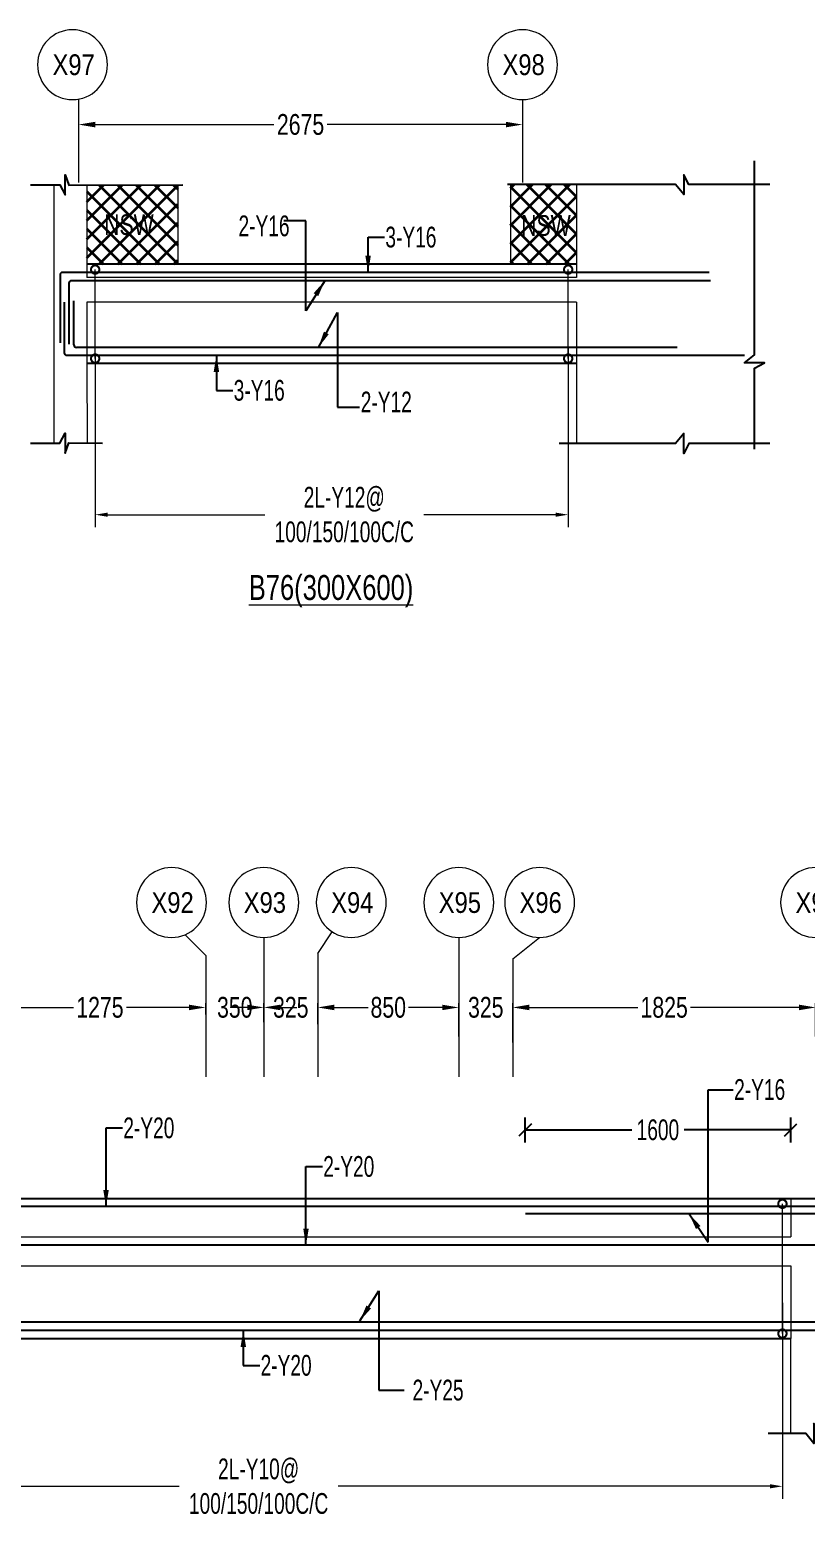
# Model space of a CAD drawing. Header units: millimetres. Extents: x -2697 to 288508, y -1308 to 60928.
# Drawn here: x 60192 to 64871, y 5386 to 14349 of the extents above; entities that cross this region are included whole.
import ezdxf
from ezdxf.enums import TextEntityAlignment as Align

# ---------------------------------------------------------------- set-up
doc = ezdxf.new("R2010")
doc.units = ezdxf.units.MM
doc.header["$LTSCALE"] = 100
for name, pattern in [('ACAD_ISO04W100', [30, 24, -3, 0, -3]), ('CONTINOUS', [0]), ('CONTINU', [0]), ('HIDDEN', [0.375, 0.25, -0.125])]:
    doc.linetypes.add(name, pattern=pattern)
doc.layers.get('Defpoints').update_dxf_attribs({"color": 1, "lineweight": 0})
for name, color, linetype in [('-S-ARROW', 253, 'Continuous'), ('-S-DIM', 251, 'Continuous'), ('-S-MISC', 8, 'Continuous'), ('-STR-BEAM', 7, 'CONTINU'), ('-STR-REINF', 3, 'Continuous'), ('-STR-TEXT', 6, 'Continuous')]:
    doc.layers.add(name, color=color, linetype=linetype)
for name, color, linetype, lineweight in [('-S-STIRUP', 11, 'Continuous', 9), ('-S-TEXT', 6, 'Continuous', 0), ('-STR-COLUMN', 5, 'HIDDEN', 13), ('-STR-RF-DIM', 252, 'CONTINOUS', 20), ('A-ANNO-GRID-LINE', 252, 'ACAD_ISO04W100', 20), ('A-ANNO-GRID-TEXT', 13, 'Continuous', 15), ('GRID DIM', 252, 'Continuous', 9), ('S-COL HATCH', 9, 'Continuous', 35), ('SEC TEXT', 9, 'Continuous', 18), ('SLAB LINE', 254, 'HIDDEN', 20)]:
    doc.layers.add(name, color=color, linetype=linetype, lineweight=lineweight)
doc.styles.add('BEAM-LS', font='romans.shx', dxfattribs={"width": 0.8})
doc.styles.add('Dim.s & Anno.(Misc.)', font='ARIALN.TTF')
doc.styles.add('SOBHA', font='swisscl.ttf', dxfattribs={"width": 0.9})
doc.styles.add('sobha.sed', font='swisscl.ttf')
doc.dimstyles.new('S-50', dxfattribs={"dimscale": 50, "dimtxt": 2.5, "dimasz": 2, "dimexe": 0.5, "dimexo": 0.25, "dimgap": 0.25, "dimtad": 0, "dimdec": 0, "dimrnd": 0.0005, "dimzin": 0, "dimdsep": 46, "dimtxsty": 'sobha.sed', "dimblk": 'OBLIQUE', "dimcen": 0.09, "dimclrd": 8, "dimclre": 8, "dimclrt": 6, "dimadec": 0, "dimazin": 0, "dimtfac": 1, "dimtdec": 0, "dimtofl": 0, "dimtmove": 2, "dimatfit": 3, "dimfxl": 0.18, "dimtolj": 1, "dimtzin": 0, "dimlwd": -1, "dimlwe": -1, "dimarcsym": 0})
doc.dimstyles.new('S-DIM50', dxfattribs={"dimscale": 50, "dimtxt": 2.5, "dimasz": 1.5, "dimexe": 1.5, "dimexo": 1, "dimgap": 0.5, "dimtad": 0, "dimdec": 0, "dimzin": 0, "dimdsep": 46, "dimtxsty": 'SOBHA', "dimcen": 0.09, "dimclrd": 256, "dimclre": 256, "dimclrt": 6, "dimadec": 5, "dimazin": 0, "dimtfac": 1, "dimtdec": 0, "dimtofl": 0, "dimtmove": 0, "dimatfit": 3, "dimfxl": 0.18, "dimtolj": 1, "dimtzin": 0, "dimlwd": -1, "dimlwe": -1, "dimarcsym": 0})
doc.dimstyles.new('STIRUP', dxfattribs={"dimscale": 50, "dimtxt": 2.5, "dimasz": 2.2, "dimexe": 0, "dimexo": 0, "dimgap": 0.5, "dimtad": 0, "dimdec": 0, "dimzin": 0, "dimdsep": 46, "dimtxsty": 'BEAM-LS', "dimblk": 'DOTSMALL', "dimcen": 0.09, "dimclrd": 256, "dimclre": 256, "dimclrt": 256, "dimadec": 5, "dimazin": 0, "dimtfac": 1, "dimtdec": 0, "dimtofl": 0, "dimtmove": 0, "dimatfit": 3, "dimldrblk": 'DOTSMALL', "dimfxl": 0, "dimfxlon": 1, "dimtolj": 1, "dimtzin": 0, "dimlwd": -1, "dimlwe": -1, "dimarcsym": 0})

# ---------------------------------------------------------------- blocks, each defined once
blk = doc.blocks.new('_Oblique')
at = {"color": 0, "linetype": 'ByBlock', "lineweight": -2}
blk.add_line((-0.5, -0.5), (0.5, 0.5), dxfattribs=at)
blk = doc.blocks.new('*D167')
at = {"layer": '-STR-RF-DIM', "transparency": 16777216}
for p, q in [((60585.8, 12387.1), (60585.8, 11351.7)), ((63436, 12435.8), (63436, 11351.7)), ((60660.8, 11426.7), (61607.6, 11426.7)), ((63361, 11426.7), (62566, 11426.7))]:
    blk.add_line(p, q, dxfattribs=at)
for points in [[(60660.8, 11439.2), (60660.8, 11414.2), (60585.8, 11426.7)], [(63361, 11439.2), (63361, 11414.2), (63436, 11426.7)]]:
    blk.add_solid(points, dxfattribs=at)
at = {"layer": 'Defpoints', "color": 0, "transparency": 16777216}
for p in [(60585.8, 12387.1, 178586.6), (63436, 12435.8, 0), (63436, 11426.7)]:
    blk.add_point(p, dxfattribs=at)
at = {"layer": '-STR-RF-DIM', "color": 6, "transparency": 16777216, "insert": (62086.8, 11426.7), "char_height": 125, "attachment_point": 5, "style": 'SOBHA'}
blk.add_mtext('\\A1;2L-Y12@\\P100/150/100C/C', dxfattribs=at)
blk = doc.blocks.new('_DotSmall')
at = {"color": 0, "linetype": 'ByBlock', "const_width": 0.5}
blk.add_lwpolyline([(-0.0625, 0, 1), (0.0625, 0, 1)], format="xyb", close=True, dxfattribs=at)
blk = doc.blocks.new('*D168')
at = {"layer": '-S-STIRUP', "ltscale": 100, "transparency": 16777216}
blk.add_line((60585.8, 12367.4), (60585.8, 12903.6), dxfattribs=at)
at = {"layer": 'Defpoints', "color": 0, "linetype": 'CONTINU', "ltscale": 100, "transparency": 16777216}
for p in [(60585.8, 12903.6), (60585.8, 12903.6), (60585.8, 12367.4)]:
    blk.add_point(p, dxfattribs=at)
at = {"layer": '-S-STIRUP', "linetype": 'CONTINU', "ltscale": 100, "transparency": 16777216, "xscale": 100, "yscale": 100, "zscale": 100}
for p, rotation in [((60585.8, 12903.6), 90), ((60585.8, 12367.4), 270)]:
    blk.add_blockref('_DotSmall', p, dxfattribs=dict(at, rotation=rotation))
blk = doc.blocks.new('*D169')
at = {"layer": '-S-STIRUP', "ltscale": 100, "transparency": 16777216}
blk.add_line((63436, 12367.4), (63436, 12903.6), dxfattribs=at)
at = {"layer": 'Defpoints', "color": 0, "linetype": 'CONTINU', "ltscale": 100, "transparency": 16777216}
for p in [(63436, 12903.6), (63436, 12903.6), (63436, 12367.4)]:
    blk.add_point(p, dxfattribs=at)
at = {"layer": '-S-STIRUP', "linetype": 'CONTINU', "ltscale": 100, "transparency": 16777216, "xscale": 100, "yscale": 100, "zscale": 100}
for p, rotation in [((63436, 12903.6), 90), ((63436, 12367.4), 270)]:
    blk.add_blockref('_DotSmall', p, dxfattribs=dict(at, rotation=rotation))
blk = doc.blocks.new('A-SYMB_Grid')
blk.add_circle((0, 0), 4.21)
at = {"style": 'Dim.s & Anno.(Misc.)'}
blk.add_attdef('GRID', text='', height=3, dxfattribs=at).set_placement((0, 0), align=Align.MIDDLE_CENTER)
blk = doc.blocks.new('*D288')
at = {"layer": 'Defpoints', "color": 0, "transparency": 16777216}
for p in [(60486, 13819.8, 0), (63161, 13819.8, 0), (60486, 13777.2)]:
    blk.add_point(p, dxfattribs=at)
at = {"layer": 'GRID DIM', "transparency": 16777216}
for p, q in [((60486, 13807.3), (60486, 13752.2)), ((63161, 13807.3), (63161, 13752.2)), ((60586, 13777.2), (61662.9, 13777.2)), ((63061, 13777.2), (61984.2, 13777.2))]:
    blk.add_line(p, q, dxfattribs=at)
for points in [[(60586, 13793.9), (60586, 13760.5), (60486, 13777.2)], [(63061, 13793.9), (63061, 13760.5), (63161, 13777.2)]]:
    blk.add_solid(points, dxfattribs=at)
at = {"layer": 'GRID DIM', "color": 13, "transparency": 16777216, "insert": (61823.5, 13777.2), "char_height": 125, "attachment_point": 5, "style": 'sobha.sed'}
blk.add_mtext('\\A1;2675', dxfattribs=at)
blk = doc.blocks.new('*D586')
at = {"layer": 'Defpoints', "color": 0, "transparency": 16777216}
for p in [(61252, 8457.6), (59977, 8402.2), (61252, 8402.2)]:
    blk.add_point(p, dxfattribs=at)
at = {"layer": 'GRID DIM', "transparency": 16777216}
for p, q in [((59977, 8414.7), (59977, 8482.6)), ((60077, 8457.6), (60455.2, 8457.6)), ((61152, 8457.6), (60773.7, 8457.6)), ((61252, 8414.7), (61252, 8482.6))]:
    blk.add_line(p, q, dxfattribs=at)
for points in [[(60077, 8474.2), (60077, 8440.9), (59977, 8457.6)], [(61152, 8474.2), (61152, 8440.9), (61252, 8457.6)]]:
    blk.add_solid(points, dxfattribs=at)
at = {"layer": 'GRID DIM', "color": 13, "transparency": 16777216, "insert": (60614.5, 8457.6), "char_height": 125, "attachment_point": 5, "style": 'sobha.sed'}
blk.add_mtext('\\A1;1275', dxfattribs=at)
blk = doc.blocks.new('*D564')
at = {"layer": '-S-STIRUP', "ltscale": 100, "transparency": 16777216}
blk.add_line((64727.2, 6492.5), (64727.2, 7274.2), dxfattribs=at)
at = {"layer": 'Defpoints', "color": 0, "linetype": 'CONTINU', "ltscale": 100, "transparency": 16777216}
for p in [(64727.2, 7274.2), (64727.2, 7274.2), (64727.2, 6492.5)]:
    blk.add_point(p, dxfattribs=at)
at = {"layer": '-S-STIRUP', "linetype": 'CONTINU', "ltscale": 100, "transparency": 16777216, "xscale": 100, "yscale": 100, "zscale": 100}
for p, rotation in [((64727.2, 7274.2), 90), ((64727.2, 6492.5), 270)]:
    blk.add_blockref('_DotSmall', p, dxfattribs=dict(at, rotation=rotation))
blk = doc.blocks.new('*D567')
at = {"layer": '-STR-RF-DIM', "transparency": 16777216}
for p, q in [((64727.2, 6677.9), (64727.2, 5497.1)), ((58427, 6580.3), (58427, 5497.1)), ((58502, 5572.1), (61091.6, 5572.1)), ((64652.2, 5572.1), (62050, 5572.1))]:
    blk.add_line(p, q, dxfattribs=at)
for points in [[(58502, 5584.6), (58502, 5559.6), (58427, 5572.1)], [(64652.2, 5584.6), (64652.2, 5559.6), (64727.2, 5572.1)]]:
    blk.add_solid(points, dxfattribs=at)
at = {"layer": 'Defpoints', "color": 0, "transparency": 16777216}
for p in [(64727.2, 6677.9, 178586.6), (58427, 6580.3, 0), (58427, 5572.1)]:
    blk.add_point(p, dxfattribs=at)
at = {"layer": '-STR-RF-DIM', "color": 6, "transparency": 16777216, "insert": (61570.8, 5572.1), "char_height": 125, "attachment_point": 5, "style": 'SOBHA'}
blk.add_mtext('\\A1;2L-Y10@\\P100/150/100C/C', dxfattribs=at)
blk = doc.blocks.new('*D575')
at = {"layer": 'Defpoints', "color": 0, "transparency": 16777216}
for p in [(61602, 8457.6), (61252, 8402.2), (61602, 8355.6)]:
    blk.add_point(p, dxfattribs=at)
at = {"layer": 'GRID DIM', "transparency": 16777216}
for p, q in [((61152, 8457.6), (61052, 8457.6)), ((61252, 8414.7), (61252, 8482.6)), ((61602, 8368.1), (61602, 8482.6)), ((61702, 8457.6), (61802, 8457.6))]:
    blk.add_line(p, q, dxfattribs=at)
for points in [[(61152, 8474.2), (61152, 8440.9), (61252, 8457.6)], [(61702, 8474.2), (61702, 8440.9), (61602, 8457.6)]]:
    blk.add_solid(points, dxfattribs=at)
at = {"layer": 'GRID DIM', "color": 13, "transparency": 16777216, "insert": (61427, 8457.6), "char_height": 125, "attachment_point": 5, "style": 'sobha.sed'}
blk.add_mtext('\\A1;350', dxfattribs=at)
blk = doc.blocks.new('*D576')
at = {"layer": 'Defpoints', "color": 0, "transparency": 16777216}
for p in [(61927, 8457.6), (61602, 8355.6), (61927, 8344.9)]:
    blk.add_point(p, dxfattribs=at)
at = {"layer": 'GRID DIM', "transparency": 16777216}
for p, q in [((61502, 8457.6), (61402, 8457.6)), ((61602, 8368.1), (61602, 8482.6)), ((61927, 8357.4), (61927, 8482.6)), ((62027, 8457.6), (62127, 8457.6))]:
    blk.add_line(p, q, dxfattribs=at)
for points in [[(61502, 8474.2), (61502, 8440.9), (61602, 8457.6)], [(62027, 8474.2), (62027, 8440.9), (61927, 8457.6)]]:
    blk.add_solid(points, dxfattribs=at)
at = {"layer": 'GRID DIM', "color": 13, "transparency": 16777216, "insert": (61764.5, 8457.6), "char_height": 125, "attachment_point": 5, "style": 'sobha.sed'}
blk.add_mtext('\\A1;325', dxfattribs=at)
blk = doc.blocks.new('*D577')
at = {"layer": 'Defpoints', "color": 0, "transparency": 16777216}
for p in [(62777, 8457.6), (61927, 8344.9), (62777, 8269.8)]:
    blk.add_point(p, dxfattribs=at)
at = {"layer": 'GRID DIM', "transparency": 16777216}
for p, q in [((61927, 8357.4), (61927, 8482.6)), ((62027, 8457.6), (62230.1, 8457.6)), ((62677, 8457.6), (62473.8, 8457.6)), ((62777, 8282.3), (62777, 8482.6))]:
    blk.add_line(p, q, dxfattribs=at)
for points in [[(62027, 8474.2), (62027, 8440.9), (61927, 8457.6)], [(62677, 8474.2), (62677, 8440.9), (62777, 8457.6)]]:
    blk.add_solid(points, dxfattribs=at)
at = {"layer": 'GRID DIM', "color": 13, "transparency": 16777216, "insert": (62352, 8457.6), "char_height": 125, "attachment_point": 5, "style": 'sobha.sed'}
blk.add_mtext('\\A1;850', dxfattribs=at)
blk = doc.blocks.new('*D578')
at = {"layer": 'Defpoints', "color": 0, "transparency": 16777216}
for p in [(63102, 8457.6), (62777, 8269.8), (63102, 8234.4)]:
    blk.add_point(p, dxfattribs=at)
at = {"layer": 'GRID DIM', "transparency": 16777216}
for p, q in [((62677, 8457.6), (62577, 8457.6)), ((62777, 8282.3), (62777, 8482.6)), ((63102, 8246.9), (63102, 8482.6)), ((63202, 8457.6), (63302, 8457.6))]:
    blk.add_line(p, q, dxfattribs=at)
for points in [[(62677, 8474.2), (62677, 8440.9), (62777, 8457.6)], [(63202, 8474.2), (63202, 8440.9), (63102, 8457.6)]]:
    blk.add_solid(points, dxfattribs=at)
at = {"layer": 'GRID DIM', "color": 13, "transparency": 16777216, "insert": (62939.5, 8457.6), "char_height": 125, "attachment_point": 5, "style": 'sobha.sed'}
blk.add_mtext('\\A1;325', dxfattribs=at)
blk = doc.blocks.new('*D579')
at = {"layer": 'Defpoints', "color": 0, "transparency": 16777216}
for p in [(64927, 8457.6), (64927, 8269.8), (63102, 8234.4)]:
    blk.add_point(p, dxfattribs=at)
at = {"layer": 'GRID DIM', "transparency": 16777216}
for p, q in [((63102, 8246.9), (63102, 8482.6)), ((63202, 8457.6), (63855.2, 8457.6)), ((64827, 8457.6), (64173.7, 8457.6)), ((64927, 8282.3), (64927, 8482.6))]:
    blk.add_line(p, q, dxfattribs=at)
for points in [[(63202, 8474.2), (63202, 8440.9), (63102, 8457.6)], [(64827, 8474.2), (64827, 8440.9), (64927, 8457.6)]]:
    blk.add_solid(points, dxfattribs=at)
at = {"layer": 'GRID DIM', "color": 13, "transparency": 16777216, "insert": (64014.5, 8457.6), "char_height": 125, "attachment_point": 5, "style": 'sobha.sed'}
blk.add_mtext('\\A1;1825', dxfattribs=at)
blk = doc.blocks.new('*D572')
at = {"layer": '-S-DIM', "transparency": 16777216}
for p, q in [((63176.9, 7644.5), (63176.9, 7794.5)), ((63176.9, 7719.5), (63819.7, 7719.5)), ((64777, 7719.5), (64134.1, 7719.5)), ((64777, 7644.5), (64777, 7794.5))]:
    blk.add_line(p, q, dxfattribs=at)
at = {"layer": 'Defpoints', "color": 0, "transparency": 16777216}
for p in [(63176.9, 7719.5), (64777, 7402.9), (63176.9, 7307.2)]:
    blk.add_point(p, dxfattribs=at)
at = {"layer": '-S-DIM', "transparency": 16777216, "xscale": 75, "yscale": 75, "zscale": 75, "rotation": 180}
blk.add_blockref('_Oblique', (63176.9, 7719.5), dxfattribs=at)
at = {"layer": '-S-DIM', "transparency": 16777216, "xscale": 75, "yscale": 75, "zscale": 75}
blk.add_blockref('_Oblique', (64777, 7719.5), dxfattribs=at)
at = {"layer": '-S-DIM', "color": 6, "transparency": 16777216, "insert": (63976.9, 7719.5), "char_height": 125, "attachment_point": 5, "style": 'SOBHA'}
blk.add_mtext('\\A1;1600', dxfattribs=at)

msp = doc.modelspace()

# ---------------------------------------------------------------- hatches: boundary and pattern name
at = {"layer": 'S-COL HATCH'}
h = msp.add_hatch(dxfattribs=at)
h.set_pattern_fill('ANSI37', color=8, scale=25)
h.set_pattern_definition([(45, (-88898.23, -210658.784), (-56.1266, 56.1266), []), (135, (-88898.23, -210658.784), (-56.1266, -56.1266), [])])
h.paths.add_polyline_path([(61083.35, 13412.65), (60809.6, 13412.65), (60536, 13412.03), (60536, 12936.6), (61083.5, 12936.6)])
h.paths.add_polyline_path([(63486, 13415.69), (63088.5, 13415.69), (63088.5, 12936.6), (63486, 12936.6)])

# ---------------------------------------------------------------- linework, layer by layer
at = {"layer": '-S-MISC', "linetype": 'ByBlock', "ltscale": 1000, "elevation": 0}
for points in [[(64558.69, 11822.13), (64558.69, 12309.83), (64618.35, 12340.69), (64498.19, 12340.69), (64558.69, 12390.55), (64558.69, 13559)], [(60195.58, 13413.34), (60373.25, 13413.34), (60404.12, 13353.68), (60404.12, 13473.84), (60426.98, 13411.78), (61114.77, 13413.34)], [(64650.87, 13415.69), (64163.17, 13415.69), (64132.31, 13475.35), (64132.31, 13355.19), (64082.45, 13415.69), (63070.77, 13415.69)], [(60195.58, 11857.64), (60373.25, 11857.64), (60404.12, 11917.3), (60404.12, 11797.14), (60426.98, 11859.2), (60630.81, 11857.64)], [(64650.87, 11855.29), (64163.17, 11855.29), (64132.31, 11795.63), (64132.31, 11915.79), (64082.45, 11855.29), (63382.48, 11855.29)], [(65316.42, 5891.34), (64948.19, 5891.34), (64917.32, 5951), (64917.32, 5830.83), (64867.47, 5891.34), (64640.29, 5891.34)]]:
    msp.add_lwpolyline(points, dxfattribs=at)
at = {"layer": '-STR-BEAM'}
for p, q in [((63486, 12936.6, 0), (60536, 12936.6, 0)), ((63486, 12337.1, 0), (60536, 12337.1, 0)), ((58376.96, 7307.24, 0), (65126.96, 7307.24, 0)), ((58376.96, 6462.24, 0), (64776.96, 6462.24, 0))]:
    msp.add_line(p, q, dxfattribs=at)
at = {"layer": '-STR-COLUMN', "linetype": 'Continuous', "ltscale": 10}
for p, q in [((60336, 13415.69, 0), (60336, 11857.64, 0)), ((60536, 13415.69, 0), (60536, 12936.6, 0)), ((61083.35, 13412.65, 0), (61083.5, 12936.6, 0)), ((63088.5, 13415.69, 0), (63088.5, 12936.6, 0)), ((63486, 13415.69, 0), (63486, 12936.6, 0)), ((60536, 12337.1, 0), (60536.7, 11858.36, 0)), ((63486, 12337.1, 0), (63486, 11855.29, 0)), ((64776.96, 5891.34, 0), (64776.96, 6462.24, 0))]:
    msp.add_line(p, q, dxfattribs=at)
at = {"layer": '-STR-REINF', "ltscale": 10}
for p, q in [((60374.48, 12871.6, 0), (60374.48, 12461.39, 0)), ((64286.15, 12886.6, 0), (60389.48, 12886.6, 0)), ((60427.58, 12821.6, 0), (60427.58, 12453.82, 0)), ((64292.99, 12836.6, 0), (60442.58, 12836.6, 0)), ((60399.39, 12707.41, 0), (60399.39, 12402.1, 0)), ((60458.1, 12449.38, 0), (60458.1, 12715.04, 0)), ((60414.39, 12387.1, 0), (64499.15, 12387.1, 0)), ((64092.81, 12434.38, 0), (60473.1, 12434.38, 0)), ((69228.83, 7257.24, 0), (53242.44, 7257.24, 0)), ((65844.23, 7214.51, 0), (63179.87, 7214.51, 0)), ((69157.32, 7024.74, 0), (53313.19, 7024.74, 0)), ((53415.62, 6562.24, 0), (65575, 6562.24, 0)), ((53363.19, 6512.24, 0), (69107.32, 6512.24, 0))]:
    msp.add_line(p, q, dxfattribs=at)
for centre, start, end in [((60389.48, 12871.6, 0), 90, 180), ((60442.58, 12821.6, 0), 90, 180), ((60414.39, 12402.1, 0), 180, 270), ((60473.1, 12449.38, 0), 180, 270)]:
    msp.add_arc(centre, 15, start, end, dxfattribs=at)
at = {"layer": 'A-ANNO-GRID-LINE', "ltscale": 40}
for p, q in [((60486.03, 13927.35, 0), (60486.03, 13428.51, 0)), ((63161.03, 13927.35, 0), (63161.03, 13428.51, 0)), ((61128.2, 8895.71, 0), (61251.99, 8770.94, 0)), ((61601.99, 8879, 0), (61601.99, 8039.18, 0)), ((61926.99, 8781.94, 0), (62013.4, 8913.56, 0)), ((62776.99, 8879, 0), (62776.99, 8039.18, 0)), ((63101.99, 8749.94, 0), (63263.99, 8879, 0)), ((61251.99, 8770.94, 0), (61251.99, 8039.18, 0)), ((61926.99, 8781.94, 0), (61926.99, 8039.18, 0)), ((63101.99, 8749.94, 0), (63101.99, 8039.18, 0))]:
    msp.add_line(p, q, dxfattribs=at)
at = {"layer": 'SLAB LINE', "color": 9, "linetype": 'HIDDEN', "ltscale": 0.1}
for p, q in [((60536, 12936.6, 0), (60536, 12856.6, 0)), ((63486, 12936.6, 0), (63486, 12856.6, 0)), ((63486, 12856.6, 0), (60536, 12856.6, 0)), ((63486, 12706.6, 0), (60536, 12706.6, 0)), ((60536, 12706.6, 0), (60536, 12337.1, 0)), ((63486, 12706.6, 0), (63486, 12337.1, 0))]:
    msp.add_line(p, q, dxfattribs=at)
at = {"layer": 'SLAB LINE', "linetype": 'HIDDEN', "ltscale": 0.1}
for p, q in [((64776.96, 7307.24, 0), (64776.96, 7074.74, 0)), ((58376.96, 7074.74, 0), (64776.96, 7074.74, 0)), ((58376.96, 6899.74, 0), (64776.96, 6899.74, 0)), ((64776.96, 6899.74, 0), (64776.96, 6462.24, 0))]:
    msp.add_line(p, q, dxfattribs=at)

# ---------------------------------------------------------------- block references
at = {"layer": 'A-ANNO-GRID-TEXT'}
ref = msp.add_blockref('A-SYMB_Grid', (60449.45, 14137.98, 0), dxfattribs=dict(at, xscale=-50, yscale=50, zscale=50))
ref.add_attrib('GRID', 'X97', dxfattribs={"layer": '0', "height": 125, "style": 'Dim.s & Anno.(Misc.)'}).set_placement((60456.1, 14137.98, 0), align=Align.MIDDLE_CENTER)
ref = msp.add_blockref('A-SYMB_Grid', (63161.03, 14137.98, 0), dxfattribs=dict(at, xscale=-50, yscale=50, zscale=50))
ref.add_attrib('GRID', 'X98', dxfattribs={"layer": '0', "height": 125, "style": 'Dim.s & Anno.(Misc.)'}).set_placement((63167.68, 14137.98, 0), align=Align.MIDDLE_CENTER)
ref = msp.add_blockref('A-SYMB_Grid', (61045.99, 9089.63, 0), dxfattribs=dict(at, xscale=-50, yscale=50, zscale=50))
ref.add_attrib('GRID', 'X92', dxfattribs={"layer": '0', "height": 125, "style": 'Dim.s & Anno.(Misc.)'}).set_placement((61052.38, 9089.63, 0), align=Align.MIDDLE_CENTER)
ref = msp.add_blockref('A-SYMB_Grid', (61601.99, 9089.63, 0), dxfattribs=dict(at, xscale=-50, yscale=50, zscale=50))
ref.add_attrib('GRID', 'X93', dxfattribs={"layer": '0', "height": 125, "style": 'Dim.s & Anno.(Misc.)'}).set_placement((61608.38, 9089.63, 0), align=Align.MIDDLE_CENTER)
ref = msp.add_blockref('A-SYMB_Grid', (62128.99, 9089.63, 0), dxfattribs=dict(at, xscale=-50, yscale=50, zscale=50))
ref.add_attrib('GRID', 'X94', dxfattribs={"layer": '0', "height": 125, "style": 'Dim.s & Anno.(Misc.)'}).set_placement((62135.38, 9089.63, 0), align=Align.MIDDLE_CENTER)
ref = msp.add_blockref('A-SYMB_Grid', (62776.99, 9089.63, 0), dxfattribs=dict(at, xscale=-50, yscale=50, zscale=50))
ref.add_attrib('GRID', 'X95', dxfattribs={"layer": '0', "height": 125, "style": 'Dim.s & Anno.(Misc.)'}).set_placement((62783.38, 9089.63, 0), align=Align.MIDDLE_CENTER)
ref = msp.add_blockref('A-SYMB_Grid', (63263.99, 9089.63, 0), dxfattribs=dict(at, xscale=-50, yscale=50, zscale=50))
ref.add_attrib('GRID', 'X96', dxfattribs={"layer": '0', "height": 125, "style": 'Dim.s & Anno.(Misc.)'}).set_placement((63270.38, 9089.63, 0), align=Align.MIDDLE_CENTER)
ref = msp.add_blockref('A-SYMB_Grid', (64926.99, 9089.63, 0), dxfattribs=dict(at, xscale=-50, yscale=50, zscale=50))
ref.add_attrib('GRID', 'X97', dxfattribs={"layer": '0', "height": 125, "style": 'Dim.s & Anno.(Misc.)'}).set_placement((64933.38, 9089.63, 0), align=Align.MIDDLE_CENTER)

# ---------------------------------------------------------------- texts
at = {"layer": '-S-TEXT', "color": 6, "style": 'sobha.sed'}
for p in [(60639.96, 13111.49, 0), (63152.7, 13106.47, 0)]:
    msp.add_text('NSW', height=125, dxfattribs=at).set_placement(p)
at = {"layer": '-STR-TEXT', "color": 6, "char_height": 125, "style": 'SOBHA'}
for s, insert, attachment_point in [('\\A1;2-Y16', (61757.17, 13102.75, 0), 9), ('\\A1;3-Y16', (62334.53, 13161.87, 0), 1), ('\\A1;3-Y16', (61420.48, 12111.82, 0), 7), ('\\A1;2-Y12', (62186.09, 12168.23, 0), 1), ('\\A1;2-Y16', (64436.18, 7898.89, 178586.59), 7), ('\\A1;2-Y20', (60755.37, 7794.52, 0), 1), ('\\A1;2-Y20', (61960.19, 7562.02, 0), 1), ('\\A1;2-Y20', (61582.62, 6236.97, 0), 7), ('\\A1;2-Y25', (62805.94, 6087.78, 0), 9)]:
    msp.add_mtext(s, dxfattribs=dict(at, insert=insert, attachment_point=attachment_point))
at = {"layer": 'SEC TEXT', "color": 1, "linetype": 'ByBlock', "style": 'sobha.sed'}
msp.add_text('%%UB76(300X600)', height=150, rotation=359.989279, dxfattribs=at).set_placement((61511.41, 10912.98, 0))

# ---------------------------------------------------------------- dimensions: what is measured, and where the dimension line sits
at = {"layer": '-S-DIM'}
dim = msp.add_linear_dim(base=(63176.87, 7719.51, 0), p1=(64776.96, 7402.94, 0), p2=(63176.87, 7307.24, 0), angle=180, dimstyle='S-DIM50', override={"dimscale": 1, "dimtxt": 125, "dimasz": 75, "dimexe": 75, "dimexo": 0, "dimgap": 25, "dimblk1": 'Oblique', "dimblk2": 'Oblique', "dimsah": 1, "dimcen": 4.5, "dimfxl": 75, "dimfxlon": 1}, dxfattribs=at)
dim.commit()
dim.dimension.update_dxf_attribs({"geometry": '*D572', "text_midpoint": (63976.91, 7719.51, 0)})
at = {"layer": '-S-STIRUP', "linetype": 'CONTINU', "ltscale": 100}
for base, p1, p2, picture, middle in [((60585.75, 12903.6, 178586.59), (60585.75, 12367.38, 178586.59), (60585.75, 12903.6, 178586.59), '*D168', (60585.75, 12635.49, 178586.59)), ((63436, 12903.6, 0), (63436, 12367.38, 0), (63436, 12903.6, 0), '*D169', (63436, 12635.49, 0)), ((64727.21, 7274.24, 178586.59), (64727.21, 6492.53, 178586.59), (64727.21, 7274.24, 178586.59), '*D564', (64727.21, 6883.39, 178586.59))]:
    dim = msp.add_linear_dim(base=base, p1=p1, p2=p2, angle=90, text=' ', dimstyle='STIRUP', override={"dimasz": 2}, dxfattribs=at)
    dim.commit()
    dim.dimension.update_dxf_attribs({"geometry": picture, "text_midpoint": middle})
at = {"layer": '-STR-RF-DIM'}
dim = msp.add_linear_dim(base=(63436, 11426.69, 0), p1=(60585.75, 12387.1, 178586.59), p2=(63436, 12435.85, 0), text='2L-Y12@\\P100/150/100C/C', dimstyle='S-DIM50', override={"dimscale": 1, "dimtxt": 125, "dimasz": 75, "dimexe": 75, "dimexo": 0, "dimgap": 25, "dimsah": 1, "dimcen": 4.5, "dimfxl": 75}, dxfattribs=at)
dim.commit()
dim.dimension.update_dxf_attribs({"geometry": '*D167', "text_midpoint": (62086.77, 11426.69, 0), "dimtype": 160})
dim = msp.add_linear_dim(base=(58426.96, 5572.14, 0), p1=(64727.21, 6677.92, 178586.59), p2=(58426.96, 6580.28, 0), angle=180, text='2L-Y10@\\P100/150/100C/C', dimstyle='S-DIM50', override={"dimscale": 1, "dimtxt": 125, "dimasz": 75, "dimexe": 75, "dimexo": 0, "dimgap": 25, "dimsah": 1, "dimcen": 4.5, "dimfxl": 75}, dxfattribs=at)
dim.commit()
dim.dimension.update_dxf_attribs({"geometry": '*D567', "text_midpoint": (61570.78, 5572.14, 0), "dimtype": 160})
at = {"layer": 'GRID DIM'}
for base, p1, p2, picture, middle in [((60486.03, 13777.22, 0), (63161.03, 13819.76, 0), (60486.03, 13819.76, 0), '*D288', (61823.53, 13777.22, 0)), ((61251.99, 8457.55, 0), (59976.99, 8402.2, 0), (61251.99, 8402.2, 0), '*D586', (60614.49, 8457.55, 0)), ((61601.99, 8457.55, 0), (61251.99, 8402.2, 0), (61601.99, 8355.56, 0), '*D575', (61426.99, 8457.55, 0)), ((61926.99, 8457.55, 0), (61601.99, 8355.56, 0), (61926.99, 8344.85, 0), '*D576', (61764.49, 8457.55, 0)), ((62776.99, 8457.55, 0), (61926.99, 8344.85, 0), (62776.99, 8269.8, 0), '*D577', (62351.99, 8457.55, 0)), ((63101.99, 8457.55, 0), (62776.99, 8269.8, 0), (63101.99, 8234.36, 0), '*D578', (62939.49, 8457.55, 0)), ((64926.99, 8457.55, 0), (63101.99, 8234.36, 0), (64926.99, 8269.8, 0), '*D579', (64014.49, 8457.55, 0))]:
    dim = msp.add_linear_dim(base=base, p1=p1, p2=p2, dimstyle='S-50', override={"dimsah": 1, "dimclrd": 256, "dimclre": 256, "dimclrt": 13, "dimtmove": 1}, dxfattribs=at)
    dim.commit()
    dim.dimension.update_dxf_attribs({"geometry": picture, "text_midpoint": middle})

# ---------------------------------------------------------------- leaders
at = {"layer": '-S-ARROW', "annotation_type": 0, "has_hookline": 1, "hookline_direction": 1}
for points, text_width in [([(61969.96, 12836.6), (61854.48, 12655.78), (61854.48, 13196.56), (61722.13, 13196.56)], 317.74), ([(62230.49, 12886.6, 0), (62230.49, 13099.37, 0), (62329.53, 13099.37, 0)], 318.41), ([(61316.44, 12387.1, 0), (61316.44, 12174.32, 0), (61415.48, 12174.32, 0)], 318.41), ([(64164.29, 7214.51, 178586.59), (64279.77, 7042.44, 178586.59), (64279.77, 7961.39, 178586.59), (64431.18, 7961.39, 178586.59)], 318.18), ([(60651.33, 7257.24, 0), (60651.33, 7732.02, 0), (60750.37, 7732.02, 0)], 318.18), ([(61856.15, 7024.74, 0), (61856.15, 7499.52, 0), (61955.19, 7499.52, 0)], 318.18), ([(61478.58, 6512.24, 0), (61478.58, 6299.47, 0), (61577.62, 6299.47, 0)], 318.18)]:
    msp.add_leader(points, dimstyle='S-50', override={"dimasz": 2, "dimgap": 0.1, "dimtad": 0}, dxfattribs=dict(at, text_width=text_width))
at = {"layer": '-S-ARROW'}
for points in [[(61930.81, 12434.38), (62046.29, 12645.42), (62046.29, 12074.42), (62178.65, 12074.42)], [(62180.58, 6568.46, 0), (62296.06, 6749.9, 0), (62296.06, 6150.6, 0), (62447.47, 6150.6, 0)]]:
    msp.add_leader(points, dimstyle='S-50', override={"dimasz": 2, "dimgap": 0.1, "dimtad": 0}, dxfattribs=at)

doc.saveas('drawing.dxf')
